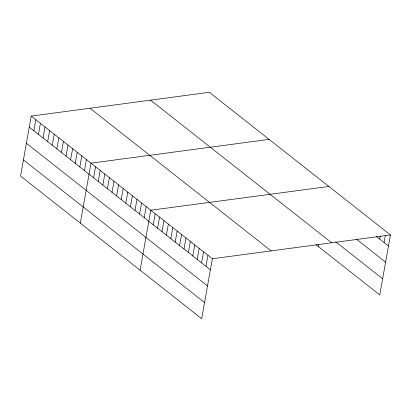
<?xml version="1.0" encoding="UTF-8"?>
<svg xmlns="http://www.w3.org/2000/svg" width="411" height="411" viewBox="0 0 411 411"><rect width="100%" height="100%" fill="white"/><g stroke="black" fill="none" stroke-linecap="round" stroke-linejoin="round"><path stroke-width="0.62" d="M31.231 116.082L20.55 176.047L201.678 318.705L212.359 258.74L31.231 116.082L209.322 92.295L390.45 234.953L379.769 294.918L315.884 244.602M33.861 130.755L35.829 119.704M38.459 134.376L40.427 123.326M43.057 137.998L45.025 126.948M47.655 141.62L49.623 130.57M52.254 145.237L54.221 134.191M56.852 148.859L58.819 137.808M61.45 152.481L63.417 141.43M66.048 156.103L68.015 145.052M70.646 159.725L72.613 148.674M75.239 163.347L77.211 152.296M79.837 166.969L81.81 155.918M84.435 170.591L86.408 159.54M80.32 223.122L91.001 163.162L269.097 139.375M93.631 177.829L95.599 166.779M98.229 181.451L100.197 170.401M102.827 185.073L104.795 174.023M107.425 188.695L109.393 177.644M112.023 192.317L113.991 181.266M116.621 195.939L118.589 184.888M121.219 199.561L123.187 188.51M125.817 203.178L127.785 192.132M130.415 206.8L132.383 195.754M135.014 210.422L136.981 199.371M139.612 214.044L141.579 202.993M144.21 217.666L146.177 206.615M140.094 270.202L150.775 210.237L328.867 186.45M153.205 224.75L155.173 213.699M157.603 228.218L159.571 217.167M162.001 231.681L163.974 220.63M166.404 235.143L168.371 224.093M170.801 238.611L172.769 227.56M175.199 242.074L177.167 231.023M179.597 245.537L181.564 234.491M184 249.004L185.967 237.954M188.397 252.467L190.365 241.416M192.795 255.93L194.763 244.884M197.193 259.398L199.16 248.347M201.59 262.86L203.563 251.809M205.993 266.328L207.961 255.277M318.186 246.415L318.504 244.622M379.682 239.074L380.232 236.006M384.085 242.541L385.395 235.174M212.359 258.74L390.45 234.953M376.265 236.382L388.482 246.004M356.769 239.433L385.605 262.146M335.725 241.822L382.646 278.776M150.554 100.145L331.682 242.803M89.999 108.232L271.126 250.89M29.263 127.133L210.391 269.791M26.386 143.275L207.514 285.933M23.427 159.905L204.555 302.563"/></g></svg>
